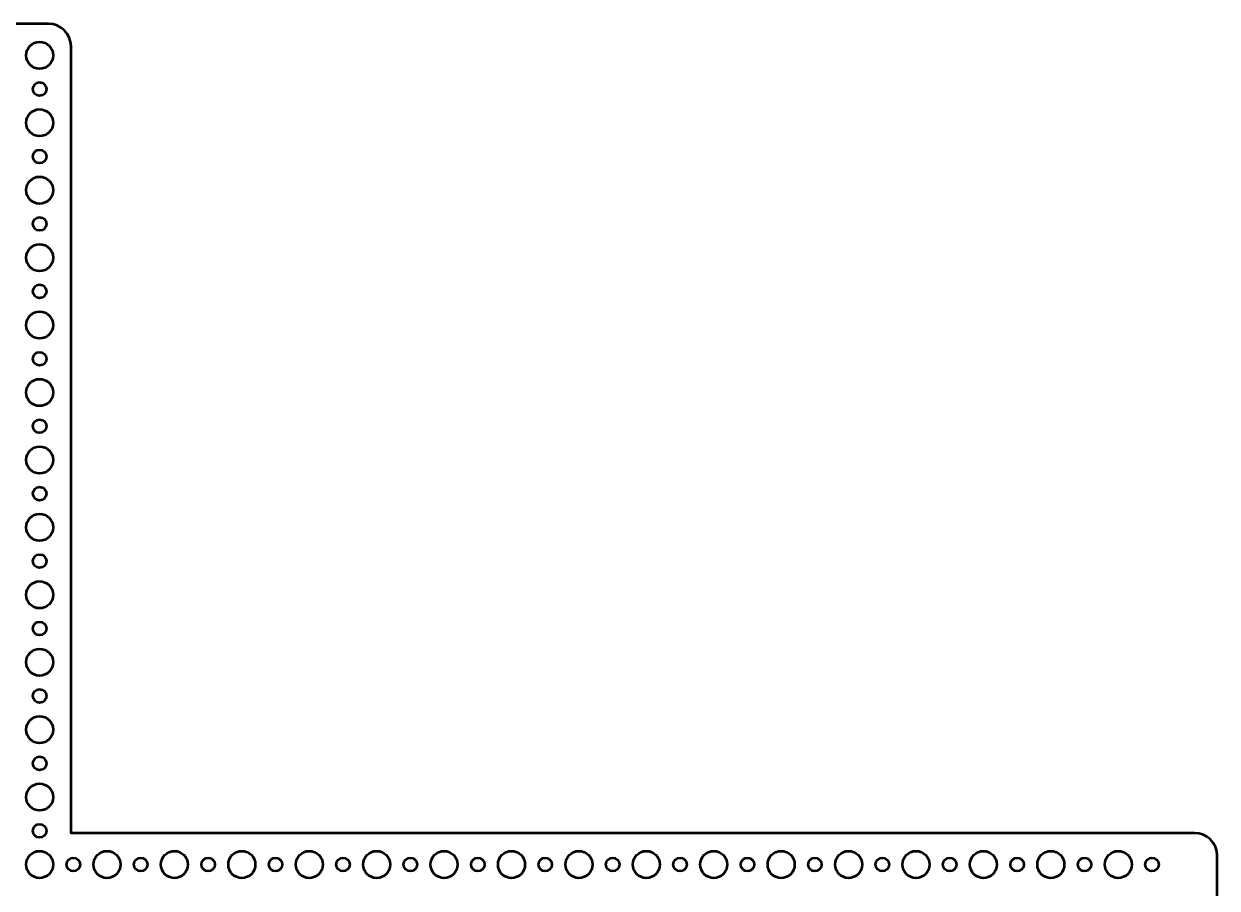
# Model space of a CAD drawing. Header units: centimetres. Extents: x -26.2 to 26.2, y -20.2 to 20.2.
# Drawn here: x -0.35 to 26.2, y 0.99 to 20.22 of the extents above; entities that cross this region are included whole.
import ezdxf

# ---------------------------------------------------------------- set-up
doc = ezdxf.new("R2010")
doc.units = ezdxf.units.CM
doc.header["$MEASUREMENT"] = 0
doc.layers.add('Layer 1', color=7, linetype='Continuous')

msp = doc.modelspace()

# ---------------------------------------------------------------- linework, layer by layer
at = {"layer": 'Layer 1', "lineweight": 53}
for centre, major_axis in [((0.00001, 19.5159), (0, 0.30001)), ((0, 18.76591), (0, 0.15)), ((0.00001, 18.0159), (0, 0.30001)), ((0, 17.26591), (0, 0.15)), ((0.00001, 16.5159), (0, 0.30001)), ((0, 15.76591), (0, 0.15)), ((0.00001, 15.0159), (0, 0.30001)), ((0, 14.26591), (0, 0.15)), ((0.00001, 13.5159), (0, 0.30001)), ((0, 12.76591), (0, 0.15)), ((0.00001, 12.0159), (0, 0.30001)), ((0, 11.26591), (0, 0.15)), ((0.00001, 10.5159), (0, 0.30001)), ((0, 9.76591), (0, 0.15)), ((0.00001, 9.0159), (0, 0.30001)), ((0, 8.26591), (0, 0.15)), ((0.00001, 7.5159), (0, 0.30001)), ((0, 6.76591), (0, 0.15)), ((0.00001, 6.0159), (0, 0.30001)), ((0, 5.26591), (0, 0.15)), ((0.00001, 4.5159), (0, 0.30001)), ((0, 3.76591), (0, 0.15)), ((0.00001, 3.0159), (0, 0.30001)), ((0, 2.26591), (0, 0.15)), ((0.00001, 1.5159), (0, 0.30001)), ((0.75, 1.51591), (0, 0.15)), ((1.50001, 1.5159), (0, 0.30001)), ((2.25, 1.51591), (0, 0.15)), ((3.00001, 1.5159), (0, 0.30001)), ((3.75, 1.51591), (0, 0.15)), ((4.50001, 1.5159), (0, 0.30001)), ((5.25, 1.51591), (0, 0.15)), ((6.00001, 1.5159), (0, 0.30001)), ((6.75, 1.51591), (0, 0.15)), ((7.50001, 1.5159), (0, 0.30001)), ((8.25, 1.51591), (0, 0.15)), ((9.00001, 1.5159), (0, 0.30001)), ((9.75, 1.51591), (0, 0.15)), ((10.50001, 1.5159), (0, 0.30001)), ((11.25, 1.51591), (0, 0.15)), ((12.00001, 1.5159), (0, 0.30001)), ((12.75, 1.51591), (0, 0.15)), ((13.50001, 1.5159), (0, 0.30001)), ((14.25, 1.51591), (0, 0.15)), ((15.00001, 1.5159), (0, 0.30001)), ((15.75, 1.51591), (0, 0.15)), ((16.50001, 1.5159), (0, 0.30001)), ((17.25, 1.51591), (0, 0.15)), ((18.00001, 1.5159), (0, 0.30001)), ((18.75, 1.51591), (0, 0.15)), ((19.50001, 1.5159), (0, 0.30001)), ((20.25, 1.51591), (0, 0.15)), ((21.00001, 1.5159), (0, 0.30001)), ((21.75, 1.51591), (0, 0.15)), ((22.50001, 1.5159), (0, 0.30001)), ((23.25, 1.51591), (0, 0.15)), ((24.00001, 1.5159), (0, 0.30001)), ((24.75, 1.51591), (0, 0.15))]:
    msp.add_ellipse(centre, major_axis=major_axis, ratio=1, dxfattribs=at)
msp.add_open_spline([(-12.2, -20.18409), (-12.47614, -20.18409), (-12.7, -19.96023), (-12.7, -19.68409), (-12.7, -19.68409), (-12.7, -19.68409), (-12.7, 19.71591), (-12.7, 19.71591), (-12.7, 19.71591), (-12.7, 19.99205), (-12.47614, 20.21591), (-12.2, 20.21591), (-12.2, 20.21591), (-8.45782, 20.21591), (-2.97204, 20.21591), (0.2, 20.21591), (0.2, 20.21591), (0.47614, 20.21591), (0.7, 19.99205), (0.7, 19.71591), (0.7, 19.71591), (0.7, 19.71591), (0.7, 2.21591), (0.7, 2.21591), (0.7, 2.21591), (0.7, 2.21591), (25.7, 2.21591), (25.7, 2.21591), (25.7, 2.21591), (25.97614, 2.21591), (26.2, 1.99205), (26.2, 1.71591), (26.2, 1.71591), (26.2, 1.71591), (26.2, -4.68409), (26.2, -4.68409), (26.2, -4.68409), (26.2, -4.96023), (25.97614, -5.18409), (25.7, -5.18409), (25.7, -5.18409), (25.7, -5.18409), (0.7, -5.18409), (0.7, -5.18409), (0.7, -5.18409), (0.7, -5.18409), (0.7, -19.68409), (0.7, -19.68409), (0.7, -19.68409), (0.7, -19.96023), (0.47614, -20.18409), (0.2, -20.18409), (0.2, -20.18409), (-4.57775, -20.18409), (-7.42225, -20.18409), (-12.2, -20.18409)], degree=3, knots=[0, 0, 0, 0, 0.06666667, 0.06666667, 0.06666667, 0.06666667, 0.13333333, 0.13333333, 0.13333333, 0.13333333, 0.2, 0.2, 0.2, 0.2, 0.26666667, 0.26666667, 0.26666667, 0.26666667, 0.33333333, 0.33333333, 0.33333333, 0.33333333, 0.4, 0.4, 0.4, 0.4, 0.46666667, 0.46666667, 0.46666667, 0.46666667, 0.53333333, 0.53333333, 0.53333333, 0.53333333, 0.6, 0.6, 0.6, 0.6, 0.66666667, 0.66666667, 0.66666667, 0.66666667, 0.73333333, 0.73333333, 0.73333333, 0.73333333, 0.8, 0.8, 0.8, 0.8, 0.86666667, 0.86666667, 0.86666667, 0.86666667, 1, 1, 1, 1], dxfattribs=at)

doc.saveas('drawing.dxf')
